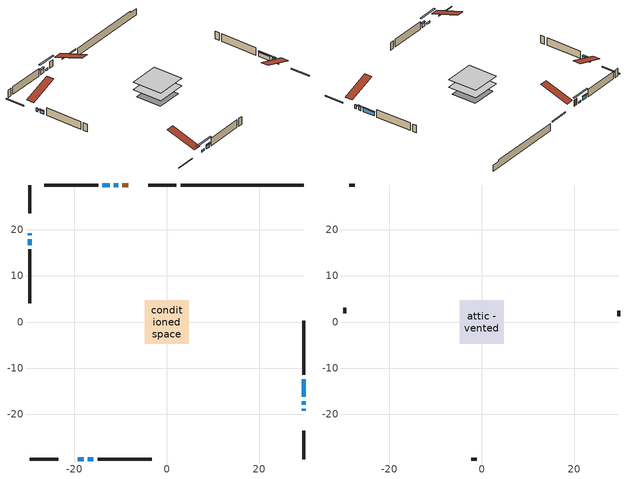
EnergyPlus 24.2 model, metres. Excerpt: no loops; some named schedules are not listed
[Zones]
conditioned space
 floor adiabatic (AdiabaticFloorConstruction): -4.74,-4.74 -4.74,4.74 4.74,4.74 4.74,-4.74 z0.92
 floor foundation (Slab1 construction): -4.03,-4.03 -4.03,4.03 4.03,4.03 4.03,-4.03 z-1.52
 floor foundation (Slab2 construction): -2.66,-0.54 -2.66,0.54 2.66,0.54 2.66,-0.54 z0
 wall outside (RimJoist1 construction): 2.09,29.64 -4.05,29.64 / -29.64,-29.64 -23.5,-29.64 / -29.64,29.64 -29.64,23.5 / 29.64,-29.64 29.64,-23.5 z0.92:1.22
 wall outside (AdiabaticWallConstruction 1): -8.33,29.64 -9.61,29.64 z0.92:2.95
 wall outside (AdiabaticWallConstruction): 29.64,-19.22 29.64,-18.8 / -29.64,19.22 -29.64,18.8 / -17.07,-29.64 -15.85,-29.64 z0.92:2.14; -10.54,29.64 -11.46,29.64 z0.92:1.43; -19.22,-29.64 -18,-29.64 z0.92:1.53; 29.64,-17.87 29.64,-17.11 / 29.64,-16.18 29.64,-12.37 / -12.38,29.64 -13.91,29.64 z0.92:2.24; -29.64,17.87 -29.64,16.65 z0.92:1.94
 wall outside (Wall1 construction): -14.84,29.64 -26.54,29.64 / -14.92,-29.64 -3.22,-29.64 / -29.64,15.72 -29.64,4.02 / 29.64,-11.44 29.64,0.26 z0.92:3.36
 wall foundation (FoundationWall1 construction): 3.02,29.64,-1.52 3.02,29.64,0.92 26.98,29.64,0.92 26.98,29.64,0.47 29.64,29.64,0.47 29.64,29.64,-1.52
 window (WindowConstruction 5): 29.64,-19.22 29.64,-18.8 z0.92:2.14
 window (WindowConstruction 7): -10.54,29.64 -11.45,29.64 z0.92:1.43
 window (WindowConstruction 8): -19.22,-29.64 -18,-29.64 z0.92:1.53
 window (WindowConstruction 6): -29.64,19.22 -29.64,18.8 z0.92:2.14
 window (WindowConstruction): 29.64,-17.87 29.64,-17.11 z0.92:2.24
 window (WindowConstruction 1): 29.64,-16.18 29.64,-12.37 z0.92:2.24
 window (WindowConstruction 2): -12.38,29.64 -13.91,29.64 z0.92:2.24
 window (WindowConstruction 3): -17.07,-29.64 -15.85,-29.64 z0.92:2.14
 window (WindowConstruction 4): -29.64,17.87 -29.64,16.65 z0.92:1.93
 door (Door): -8.33,29.64 -9.61,29.64 z0.92:2.95
 ceiling adiabatic (AdiabaticFloorConstruction): 4.74,-4.74 4.74,4.74 -4.74,4.74 -4.74,-4.74 z0.92
attic - vented
 floor to conditioned space (Floor1 construction Reversed): -4.73,-4.73 -4.73,4.73 4.73,4.73 4.73,-4.73 z3.36
 wall outside (Wall2 construction): -27.47,29.64 -28.71,29.64 / -2.29,-29.64 -1.05,-29.64 / -29.64,3.09 -29.64,1.85 / 29.64,1.19 29.64,2.43 z0.92:3.36
 roof outside (Roof1 construction): -7.41,29.64,3.36 -7.41,20.41,6.43 -4.97,20.41,6.43 -4.97,29.64,3.36; -20.14,-29.64,3.36 -20.14,-20.41,6.43 -22.58,-20.41,6.43 -22.58,-29.64,3.36; -29.64,20.14,3.36 -20.41,20.14,6.43 -20.41,22.58,6.43 -29.64,22.58,3.36; 29.64,-20.14,3.36 20.41,-20.14,6.43 20.41,-22.58,6.43 29.64,-22.58,3.36
shading: -14.09,29.64 -7.9,29.64 -7.9,30.05 -14.09,30.05 z4.07; -15.36,-29.64 -21.86,-29.64 -21.86,-30.05 -15.36,-30.05 z4.17; 29.64,-16.91 29.64,-18.07 30.05,-18.07 30.05,-16.91 z2.44; 29.64,-12.17 29.64,-16.38 30.05,-16.38 30.05,-12.17 z2.44; -14.11,29.64 -12.18,29.64 -12.18,30.05 -14.11,30.05 z2.44; -15.65,-29.64 -17.27,-29.64 -17.27,-30.05 -15.65,-30.05 z2.34; -29.64,16.45 -29.64,18.07 -30.05,18.07 -30.05,16.45 z2.14
[Building]
Building 1: Terrain=Suburbs
[Site:Location]
Edmonton Intl AP_AB: Latitude {deg}=53.31; Longitude {deg}=-113.58; Time Zone {hr}=-7; Elevation {m}=723; Keep Site Location Information=Yes
[Site:GroundTemperature:Shallow]
-1.56185, -3.61833, -3.78302, -2.80711, 1.11059, 5.01004, 8.39065, 10.5322, 10.7141, 8.97234, 5.67794, 1.89811
[Site:WaterMainsTemperature]
Calculation Method=Schedule; Temperature Schedule=mains temperature schedule
[Material] Roughness=Rough; Thermal Absorptance=0.9
Name | Thickness {m} | Conductivity {W/m-K} | Density {kg/m3} | Specific Heat {J/kg-K} | Solar Absorptance | Visible Absorptance
asphalt or fiberglass shingles | 0.00635 | 0.162714 | 1121.4 | 1465.45 | 0.4 | 0.4
ceiling loosefill ins | 0.169333 | 0.0480833 | 16.02 | 1046.75 | 0.7 | 0.7
ceiling stud and cavity | 0.1397 | 0.0990476 | 65.682 | 1177.47 | 0.7 | 0.7
concrete 4.0 in. | 0.1016 | 1.803125 | 2242.8 | 837.4 | 0.7 | 0.7
concrete 8.0 in. | 0.2032 | 1.803125 | 2242.8 | 837.4 | 0.7 | 0.7
door material | 0.04445 | 0.053851 | 512.64 | 1214.23 | 0.7 | 0.7
exterior vertical ins | 0.0460229 | 0.029427 | 32.04 | 1214.23 | 0.7 | 0.7
floor covering | 0.0127 | 0.0433444 | 54.468 | 1339.84 | 0.6 | 0.6
floor rigid ins; wall rigid ins | 0.512978 | 0.029427 | 32.04 | 1214.23 | 0.7 | 0.7
floor stud and cavity | 0.1397 | 1.75129 | 37.0049 | 1207.88 | 0.7 | 0.7
furniture material conditioned space 1 | 0.1524 | 0.115458 | 640.8 | 1214.23 | 0.6 | 0.6
gypsum board | 0.0127 | 0.160291 | 801 | 837.4 | 0.6 | 0.6
gypsum board 1 | 0.0127 | 0.160291 | 801 | 837.4 | 0.7 | 0.7
osb sheathing 0.5 in. | 0.0127 | 0.115458 | 512.64 | 1214.23 | 0.7 | 0.7
osb sheathing 0.75 in. | 0.01905 | 0.115458 | 512.64 | 1214.23 | 0.7 | 0.7
osb sheathing 2.0 in. | 0.0508 | 0.115458 | 512.64 | 1214.23 | 0.7 | 0.7
rim joist rigid ins | 0.051816 | 0.029427 | 32.04 | 1214.23 | 0.7 | 0.7
rim joist stud and cavity | 0.0508 | 0.0414166 | 125.044 | 1163.47 | 0.6 | 0.6
wall stud and cavity | 0.1397 | 0.0932297 | 139.0536 | 1170.24 | 0.7 | 0.7
wall stud and cavity 1 | 0.0889 | 6.1454 | 50.32683 | 1063.81 | 0.6 | 0.6
wall stud and cavity 2 | 0.0889 | 0.380278 | 52.3479 | 1209.89 | 0.7 | 0.7
wall stud and cavity 3 | 0.0889 | 0.391764 | 83.0341 | 1211.67 | 0.7 | 0.7
wood siding | 0.0254 | 0.102417 | 544.68 | 1172.36 | 0.4 | 0.4
wood siding 1 | 0.00254 | 0.102417 | 544.68 | 1172.36 | 0.4 | 0.4
wood siding 2; wood siding 3; wood siding 4 | 0.0254 | 0.102417 | 544.68 | 1172.36 | 0.7 | 0.7
[WindowMaterial:SimpleGlazingSystem]
Name | U-Factor {W/m2-K} | Solar Heat Gain Coefficient
WindowMaterial | 2.10256 | 0.42
WindowMaterial 1 | 1.96629 | 0.45
WindowMaterial 2 | 2.98606 | 0.56
WindowMaterial 3 | 2.94518 | 0.59
WindowMaterial 4 | 3.30687 | 0.6
WindowMaterial 5 | 3.04681 | 0.44
WindowMaterial 6 | 3.07975 | 0.4
[Construction]
AdiabaticFloorConstruction: floor stud and cavity, floor rigid ins, osb sheathing 0.75 in., floor covering
AdiabaticWallConstruction: wood siding 3, wall rigid ins, wall stud and cavity 2, gypsum board
AdiabaticWallConstruction 1: wood siding 4, wall rigid ins, wall stud and cavity 2, gypsum board
Door: door material
Floor1 construction Reversed: gypsum board, ceiling stud and cavity, ceiling loosefill ins
FoundationWall1 construction: concrete 8.0 in., gypsum board 1
furniture construction conditioned space 1: furniture material conditioned space 1
PartitionWallConstruction: gypsum board, wall stud and cavity 3, gypsum board
RimJoist1 construction: wood siding 2, rim joist rigid ins, osb sheathing 2.0 in., rim joist stud and cavity
Roof1 construction: asphalt or fiberglass shingles
Slab1 construction; Slab2 construction: concrete 4.0 in.
Wall1 construction: wood siding, osb sheathing 0.5 in., wall stud and cavity, gypsum board
Wall2 construction: wood siding 1, wall stud and cavity 1
WindowConstruction; WindowConstruction 2: WindowMaterial
WindowConstruction 1: WindowMaterial 1
WindowConstruction 3: WindowMaterial 2
WindowConstruction 4: WindowMaterial 3
WindowConstruction 5; WindowConstruction 6: WindowMaterial 4
WindowConstruction 7: WindowMaterial 5
WindowConstruction 8: WindowMaterial 6
[Zone] Multiplier=1; Part of Total Floor Area=Yes
Name | Volume {m3}
attic - vented | 44.7527
conditioned space | 392.1
[Space]
Name | Zone | Volume {m3}
attic - vented 1 | attic - vented | 44.7527
conditioned space 1 | conditioned space | 392.1
[ZoneInfiltration:EffectiveLeakageArea]
infil attic - vented 1: Zone or Space=attic - vented 1; Schedule=Always On Discrete; Effective Air Leakage Area {cm2}=3118.96; Stack Coefficient=0.000383351; Wind Coefficient=1.32287e-05
[ZoneMixing]
whole house fan mix: Zone or Space=attic - vented; Schedule=Always On Continuous; Design Flow Rate Calculation Method=Flow/Zone; Design Flow Rate {m3/s}=0; Source Zone or Space=conditioned space
[SurfaceProperty:ExposedFoundationPerimeter] Exposed Perimeter Calculation Method=TotalExposedPerimeter
Name | Total Exposed Perimeter {m}
Slab1 | 26.621
Slab2 | 12.802
[InternalMass] Zone or ZoneList=conditioned space; Space or SpaceList=conditioned space 1
Name | Construction | Surface Area {m2}
furniture mass conditioned space 1 | furniture construction conditioned space 1 | 64.1879
partition wall mass | PartitionWallConstruction | 160.47
[Lights]
interior lighting: Zone or ZoneList or Space or SpaceList=conditioned space 1; Schedule=interior lighting schedule; Design Level Calculation Method=LightingLevel; Lighting Level {W}=343.2; Return Air Fraction=0; Fraction Radiant=0.6; Fraction Visible=0.2; Fraction Replaceable=1
[People]
occupants: Zone or ZoneList or Space or SpaceList=conditioned space 1; Number of People Schedule=occupants schedule; Number of People Calculation Method=People; Number of People=3; Fraction Radiant=0.314171; Sensible Heat Fraction=0.56303; Activity Level Schedule=occupants activity schedule; Carbon Dioxide Generation Rate {m3/s-W}=0; Enable ASHRAE 55 Comfort Warnings=No; Mean Radiant Temperature Calculation Type=EnclosureAveraged
[ElectricEquipment] Zone or ZoneList or Space or SpaceList=conditioned space 1; Design Level Calculation Method=EquipmentLevel
Name | Schedule | Design Level {W} | Fraction Latent | Fraction Radiant | Fraction Lost
clothes dryer | clothes dryer schedule | 140.772 | 0.015 | 0.081 | 0.85
clothes washer | clothes washer schedule | 32.1985 | 0.03 | 0.162 | 0.7
cooking range | cooking range schedule | 215.147 | 0.08 | 0.432 | 0.2
dishwasher | dishwasher schedule | 66.8632 | 0.3 | 0.18 | 0.4
fridge | fridge schedule | 72.9452 | 0 | 0.6 | 0
mech vent bath fan 0 | mech vent bath fan 0 schedule | 50.2 | 0 | 0 | 1
mech vent bath fan 1 | mech vent bath fan 1 schedule | 50.2 | 0 | 0 | 1
mech vent house fan | mech vent house fan schedule | 0 | 0 | 0 | 1
mech vent house fan cfis | mech vent house fan cfis schedule | 0 | 0 | 0 | 0
mech vent range fan 0 | mech vent range fan 0 schedule | 57 | 0 | 0 | 1
misc plug loads | misc plug loads schedule | 494.7 | 0.045 | 0.513 | 0.1
whole house fan | Always On Discrete | 0 | 0 | 0 | 1
[OtherEquipment] Zone or ZoneList or Space or SpaceList=conditioned space 1; Design Level Calculation Method=EquipmentLevel
Name | Fuel Type | Schedule | Design Level {W} | Fraction Latent | Fraction Radiant | Fraction Lost
clothes dryer 1 | Electricity | clothes dryer schedule | 0 | 0.015 | 0.081 | 0.85
cooking range 1 | Electricity | cooking range schedule | 0 | 0.08 | 0.432 | 0.2
general water use latent | None | general water use schedule | 62.594 | 1 | 0 | 0
general water use sensible | None | general water use schedule | -61.6891 | 0 | 0.6 | 0
mech vent house fan latent load | None | Always On Discrete | 0 | 1 | 0 | 0
mech vent house fan sensible load | None | Always On Discrete | 0 | 0 | 0 | 0
water heater energy adjustment1 | NaturalGas | Always On Discrete | 0.01 | 0 | 0 | 1
[ZoneInfiltration:DesignFlowRate] Zone or ZoneList or Space or SpaceList=conditioned space 1; Schedule=Always On Discrete; Design Flow Rate Calculation Method=Flow/Zone; Design Flow Rate {m3/s}=0
infil flow; natural vent flow; whole house fan flow
[AvailabilityManager:Scheduled]
furnace airloop Availability Manager: Schedule=Always On Discrete
[Foundation:Kiva] Initial Indoor Air Temperature {C}=18; Wall Depth Below Slab {m}=0.2032
Name | Wall Height Above Grade {m} | Custom Block Material Name 1 | Custom Block Depth 1 {m} | Custom Block X Position 1 {m} | Custom Block Z Position 1 {m}
Foundation Kiva 1 | 0.919978 | exterior vertical ins | 2.43998 | 0.2159 | 0
Foundation Kiva 2 | 0.1016
[Foundation:Kiva:Settings]
Soil Conductivity {W/m-K}=0.849921; Soil Density {kg/m3}=1842.3; Soil Specific Heat {J/kg-K}=418.7; Ground Solar Absorptivity=0.9; Ground Thermal Absorptivity=0.9; Ground Surface Roughness {m}=0.03; Far-Field Width {m}=40; Deep-Ground Boundary Condition=ZeroFlux; Deep-Ground Depth {m}=40; Minimum Cell Dimension {m}=0.2; Maximum Cell Growth Coefficient=3; Simulation Timestep=Timestep
[Exterior:Lights]
exterior lighting: Schedule=exterior lighting schedule; Design Level {W}=75.6
[EnergyManagementSystem:GlobalVariable]
furnace_airloop_Fan_RTF
infil_program_Qfan
infil_program_Qinf
natural_vent_program_Qnv
natural_vent_program_Qwhf
[EnergyManagementSystem:Sensor]
Name | Output:Variable or Output:Meter Index Key | Output:Variable or Output:Meter
airflow_gain | infil flow | Infiltration Sensible Heat Gain Energy
airflow_gain_1 | natural vent flow | Infiltration Sensible Heat Gain Energy
airflow_gain_2 | whole house fan flow | Infiltration Sensible Heat Gain Energy
airflow_loss | infil flow | Infiltration Sensible Heat Loss Energy
airflow_loss_1 | natural vent flow | Infiltration Sensible Heat Loss Energy
airflow_loss_2 | whole house fan flow | Infiltration Sensible Heat Loss Energy
clg_load_cond |  | Cooling:EnergyTransfer:Zone:CONDITIONED SPACE
clg_sp_s; clg_sp_s_1 | cooling setpoint | Schedule Value
clothes_dryer_exhaust_0_sch_s | clothes dryer exhaust 0 schedule | Schedule Value
cool_season | cooling season schedule | Schedule Value
htg_load_cond |  | Heating:EnergyTransfer:Zone:CONDITIONED SPACE
htg_sp_s; htg_sp_s_1 | heating setpoint | Schedule Value
ig_ee_conv | clothes dryer | Electric Equipment Convective Heating Energy
ig_ee_conv_2 | cooking range | Electric Equipment Convective Heating Energy
ig_ee_conv_4 | fridge | Electric Equipment Convective Heating Energy
ig_ee_conv_5 | misc plug loads | Electric Equipment Convective Heating Energy
ig_ee_conv_6 | whole house fan | Electric Equipment Convective Heating Energy
ig_ee_rad | clothes dryer | Electric Equipment Radiant Heating Energy
ig_ee_rad_2 | cooking range | Electric Equipment Radiant Heating Energy
ig_ee_rad_4 | fridge | Electric Equipment Radiant Heating Energy
ig_ee_rad_5 | misc plug loads | Electric Equipment Radiant Heating Energy
ig_ee_rad_6 | whole house fan | Electric Equipment Radiant Heating Energy
ig_lgt_conv | interior lighting | Lights Convective Heating Energy
ig_lgt_rad | interior lighting | Lights Radiant Heating Energy
ig_lgt_vis | interior lighting | Lights Visible Radiation Heating Energy
ig_oe_conv | clothes dryer 1 | Other Equipment Convective Heating Energy
ig_oe_conv_1 | cooking range 1 | Other Equipment Convective Heating Energy
ig_oe_conv_2 | general water use latent | Other Equipment Convective Heating Energy
ig_oe_conv_3 | general water use sensible | Other Equipment Convective Heating Energy
ig_oe_conv_4 | water heater energy adjustment1 | Other Equipment Convective Heating Energy
ig_oe_rad | clothes dryer 1 | Other Equipment Radiant Heating Energy
ig_oe_rad_1 | cooking range 1 | Other Equipment Radiant Heating Energy
ig_oe_rad_2 | general water use latent | Other Equipment Radiant Heating Energy
ig_oe_rad_3 | general water use sensible | Other Equipment Radiant Heating Energy
ig_oe_rad_4 | water heater energy adjustment1 | Other Equipment Radiant Heating Energy
ig_ppl_conv | occupants | People Convective Heating Energy
ig_ppl_rad | occupants | People Radiant Heating Energy
im_conv | furniture mass conditioned space 1 | Surface Inside Face Convection Heat Gain Energy
im_conv_1 | partition wall mass | Surface Inside Face Convection Heat Gain Energy
im_ig | furniture mass conditioned space 1 | Surface Inside Face Internal Gains Radiation Heat Gain Energy
im_ig_1 | partition wall mass | Surface Inside Face Internal Gains Radiation Heat Gain Energy
im_lgt | furniture mass conditioned space 1 | Surface Inside Face Lights Radiation Heat Gain Energy
im_lgt_1 | partition wall mass | Surface Inside Face Lights Radiation Heat Gain Energy
im_sol | furniture mass conditioned space 1 | Surface Inside Face Solar Radiation Heat Gain Energy
im_sol_1 | partition wall mass | Surface Inside Face Solar Radiation Heat Gain Energy
im_surf | furniture mass conditioned space 1 | Surface Inside Face Net Surface Thermal Radiation Heat Gain Energy
im_surf_1 | partition wall mass | Surface Inside Face Net Surface Thermal Radiation Heat Gain Energy
mech_vent_bath_fan_0_sch_s | mech vent bath fan 0 schedule | Schedule Value
mech_vent_bath_fan_1_sch_s | mech vent bath fan 1 schedule | Schedule Value
mech_vent_range_fan_0_sch_s | mech vent range fan 0 schedule | Schedule Value
mv_conv | mech vent bath fan 0 | Electric Equipment Convective Heating Energy
mv_conv_1 | mech vent bath fan 1 | Electric Equipment Convective Heating Energy
mv_conv_2 | mech vent house fan | Electric Equipment Convective Heating Energy
mv_conv_3 | mech vent house fan cfis | Electric Equipment Convective Heating Energy
mv_conv_4 | mech vent range fan 0 | Electric Equipment Convective Heating Energy
mv_conv_5 | mech vent house fan latent load | Other Equipment Convective Heating Energy
mv_conv_6 | mech vent house fan sensible load | Other Equipment Convective Heating Energy
mv_rad | mech vent bath fan 0 | Electric Equipment Radiant Heating Energy
mv_rad_1 | mech vent bath fan 1 | Electric Equipment Radiant Heating Energy
mv_rad_2 | mech vent house fan | Electric Equipment Radiant Heating Energy
mv_rad_3 | mech vent house fan cfis | Electric Equipment Radiant Heating Energy
mv_rad_4 | mech vent range fan 0 | Electric Equipment Radiant Heating Energy
mv_rad_5 | mech vent house fan latent load | Other Equipment Radiant Heating Energy
mv_rad_6 | mech vent house fan sensible load | Other Equipment Radiant Heating Energy
natural_vent_s | natural vent schedule | Schedule Value
out_pb_s |  | Site Outdoor Air Barometric Pressure
out_wt_s |  | Site Outdoor Air Humidity Ratio
site_vw_s |  | Site Wind Speed
ss_back_out | Window1 | Surface Window Shortwave from Zone Back Out Window Heat Transfer Rate
ss_back_out_1 | Window10 | Surface Window Shortwave from Zone Back Out Window Heat Transfer Rate
ss_back_out_2 | Window11 | Surface Window Shortwave from Zone Back Out Window Heat Transfer Rate
ss_back_out_3 | Window2 | Surface Window Shortwave from Zone Back Out Window Heat Transfer Rate
ss_back_out_4 | Window3 | Surface Window Shortwave from Zone Back Out Window Heat Transfer Rate
ss_back_out_5 | Window4 | Surface Window Shortwave from Zone Back Out Window Heat Transfer Rate
ss_back_out_6 | Window6 | Surface Window Shortwave from Zone Back Out Window Heat Transfer Rate
ss_back_out_7 | Window8 | Surface Window Shortwave from Zone Back Out Window Heat Transfer Rate
ss_back_out_8 | Window9 | Surface Window Shortwave from Zone Back Out Window Heat Transfer Rate
ss_conv | Door1 | Surface Inside Face Convection Heat Gain Energy
ss_conv_1 | Window1 | Surface Inside Face Convection Heat Gain Energy
ss_conv_2 | Window10 | Surface Inside Face Convection Heat Gain Energy
ss_conv_3 | Window11 | Surface Inside Face Convection Heat Gain Energy
ss_conv_4 | Window2 | Surface Inside Face Convection Heat Gain Energy
ss_conv_5 | Window3 | Surface Inside Face Convection Heat Gain Energy
ss_conv_6 | Window4 | Surface Inside Face Convection Heat Gain Energy
ss_conv_7 | Window6 | Surface Inside Face Convection Heat Gain Energy
ss_conv_8 | Window8 | Surface Inside Face Convection Heat Gain Energy
ss_conv_9 | Window9 | Surface Inside Face Convection Heat Gain Energy
ss_ig | Door1 | Surface Inside Face Internal Gains Radiation Heat Gain Energy
ss_ig_1 | Window1 | Surface Inside Face Internal Gains Radiation Heat Gain Energy
ss_ig_2 | Window10 | Surface Inside Face Internal Gains Radiation Heat Gain Energy
ss_ig_3 | Window11 | Surface Inside Face Internal Gains Radiation Heat Gain Energy
ss_ig_4 | Window2 | Surface Inside Face Internal Gains Radiation Heat Gain Energy
ss_ig_5 | Window3 | Surface Inside Face Internal Gains Radiation Heat Gain Energy
ss_ig_6 | Window4 | Surface Inside Face Internal Gains Radiation Heat Gain Energy
ss_ig_7 | Window6 | Surface Inside Face Internal Gains Radiation Heat Gain Energy
ss_ig_8 | Window8 | Surface Inside Face Internal Gains Radiation Heat Gain Energy
ss_ig_9 | Window9 | Surface Inside Face Internal Gains Radiation Heat Gain Energy
ss_lgt | Door1 | Surface Inside Face Lights Radiation Heat Gain Energy
ss_sol | Door1 | Surface Inside Face Solar Radiation Heat Gain Energy
ss_surf | Door1 | Surface Inside Face Net Surface Thermal Radiation Heat Gain Energy
ss_surf_1 | Window1 | Surface Inside Face Net Surface Thermal Radiation Heat Gain Energy
ss_surf_2 | Window10 | Surface Inside Face Net Surface Thermal Radiation Heat Gain Energy
ss_surf_3 | Window11 | Surface Inside Face Net Surface Thermal Radiation Heat Gain Energy
ss_surf_4 | Window2 | Surface Inside Face Net Surface Thermal Radiation Heat Gain Energy
ss_surf_5 | Window3 | Surface Inside Face Net Surface Thermal Radiation Heat Gain Energy
ss_surf_6 | Window4 | Surface Inside Face Net Surface Thermal Radiation Heat Gain Energy
ss_surf_7 | Window6 | Surface Inside Face Net Surface Thermal Radiation Heat Gain Energy
ss_surf_8 | Window8 | Surface Inside Face Net Surface Thermal Radiation Heat Gain Energy
ss_surf_9 | Window9 | Surface Inside Face Net Surface Thermal Radiation Heat Gain Energy
ss_trans_in | Window1 | Surface Window Transmitted Solar Radiation Rate
ss_trans_in_1 | Window10 | Surface Window Transmitted Solar Radiation Rate
ss_trans_in_2 | Window11 | Surface Window Transmitted Solar Radiation Rate
ss_trans_in_3 | Window2 | Surface Window Transmitted Solar Radiation Rate
ss_trans_in_4 | Window3 | Surface Window Transmitted Solar Radiation Rate
ss_trans_in_5 | Window4 | Surface Window Transmitted Solar Radiation Rate
ss_trans_in_6 | Window6 | Surface Window Transmitted Solar Radiation Rate
ss_trans_in_7 | Window8 | Surface Window Transmitted Solar Radiation Rate
ss_trans_in_8 | Window9 | Surface Window Transmitted Solar Radiation Rate
ss_trans_out | Window1 | Surface Inside Face Initial Transmitted Diffuse Transmitted Out Window Solar Radiation Rate
ss_trans_out_1 | Window10 | Surface Inside Face Initial Transmitted Diffuse Transmitted Out Window Solar Radiation Rate
ss_trans_out_2 | Window11 | Surface Inside Face Initial Transmitted Diffuse Transmitted Out Window Solar Radiation Rate
ss_trans_out_3 | Window2 | Surface Inside Face Initial Transmitted Diffuse Transmitted Out Window Solar Radiation Rate
ss_trans_out_4 | Window3 | Surface Inside Face Initial Transmitted Diffuse Transmitted Out Window Solar Radiation Rate
ss_trans_out_5 | Window4 | Surface Inside Face Initial Transmitted Diffuse Transmitted Out Window Solar Radiation Rate
ss_trans_out_6 | Window6 | Surface Inside Face Initial Transmitted Diffuse Transmitted Out Window Solar Radiation Rate
ss_trans_out_7 | Window8 | Surface Inside Face Initial Transmitted Diffuse Transmitted Out Window Solar Radiation Rate
ss_trans_out_8 | Window9 | Surface Inside Face Initial Transmitted Diffuse Transmitted Out Window Solar Radiation Rate
s_conv | Floor1 | Surface Inside Face Convection Heat Gain Energy
s_conv_1 | FoundationWall1 | Surface Inside Face Convection Heat Gain Energy
s_conv_10 | Wall1:0 | Surface Inside Face Convection Heat Gain Energy
s_conv_11 | Wall1:180 | Surface Inside Face Convection Heat Gain Energy
s_conv_12 | Wall1:270 | Surface Inside Face Convection Heat Gain Energy
s_conv_13 | Wall1:90 | Surface Inside Face Convection Heat Gain Energy
s_conv_2 | inferred conditioned ceiling | Surface Inside Face Convection Heat Gain Energy
s_conv_3 | inferred conditioned floor | Surface Inside Face Convection Heat Gain Energy
s_conv_4 | RimJoist1:0 | Surface Inside Face Convection Heat Gain Energy
s_conv_5 | RimJoist1:180 | Surface Inside Face Convection Heat Gain Energy
s_conv_6 | RimJoist1:270 | Surface Inside Face Convection Heat Gain Energy
s_conv_7 | RimJoist1:90 | Surface Inside Face Convection Heat Gain Energy
s_conv_8 | Slab1 | Surface Inside Face Convection Heat Gain Energy
s_conv_9 | Slab2 | Surface Inside Face Convection Heat Gain Energy
s_ig | Floor1 | Surface Inside Face Internal Gains Radiation Heat Gain Energy
s_ig_1 | FoundationWall1 | Surface Inside Face Internal Gains Radiation Heat Gain Energy
s_ig_10 | Wall1:0 | Surface Inside Face Internal Gains Radiation Heat Gain Energy
s_ig_11 | Wall1:180 | Surface Inside Face Internal Gains Radiation Heat Gain Energy
s_ig_12 | Wall1:270 | Surface Inside Face Internal Gains Radiation Heat Gain Energy
s_ig_13 | Wall1:90 | Surface Inside Face Internal Gains Radiation Heat Gain Energy
s_ig_2 | inferred conditioned ceiling | Surface Inside Face Internal Gains Radiation Heat Gain Energy
s_ig_3 | inferred conditioned floor | Surface Inside Face Internal Gains Radiation Heat Gain Energy
s_ig_4 | RimJoist1:0 | Surface Inside Face Internal Gains Radiation Heat Gain Energy
s_ig_5 | RimJoist1:180 | Surface Inside Face Internal Gains Radiation Heat Gain Energy
s_ig_6 | RimJoist1:270 | Surface Inside Face Internal Gains Radiation Heat Gain Energy
s_ig_7 | RimJoist1:90 | Surface Inside Face Internal Gains Radiation Heat Gain Energy
s_ig_8 | Slab1 | Surface Inside Face Internal Gains Radiation Heat Gain Energy
s_ig_9 | Slab2 | Surface Inside Face Internal Gains Radiation Heat Gain Energy
s_lgt | Floor1 | Surface Inside Face Lights Radiation Heat Gain Energy
s_lgt_1 | FoundationWall1 | Surface Inside Face Lights Radiation Heat Gain Energy
s_lgt_10 | Wall1:0 | Surface Inside Face Lights Radiation Heat Gain Energy
s_lgt_11 | Wall1:180 | Surface Inside Face Lights Radiation Heat Gain Energy
s_lgt_12 | Wall1:270 | Surface Inside Face Lights Radiation Heat Gain Energy
s_lgt_13 | Wall1:90 | Surface Inside Face Lights Radiation Heat Gain Energy
s_lgt_2 | inferred conditioned ceiling | Surface Inside Face Lights Radiation Heat Gain Energy
s_lgt_3 | inferred conditioned floor | Surface Inside Face Lights Radiation Heat Gain Energy
s_lgt_4 | RimJoist1:0 | Surface Inside Face Lights Radiation Heat Gain Energy
s_lgt_5 | RimJoist1:180 | Surface Inside Face Lights Radiation Heat Gain Energy
s_lgt_6 | RimJoist1:270 | Surface Inside Face Lights Radiation Heat Gain Energy
s_lgt_7 | RimJoist1:90 | Surface Inside Face Lights Radiation Heat Gain Energy
s_lgt_8 | Slab1 | Surface Inside Face Lights Radiation Heat Gain Energy
s_lgt_9 | Slab2 | Surface Inside Face Lights Radiation Heat Gain Energy
s_sol | Floor1 | Surface Inside Face Solar Radiation Heat Gain Energy
